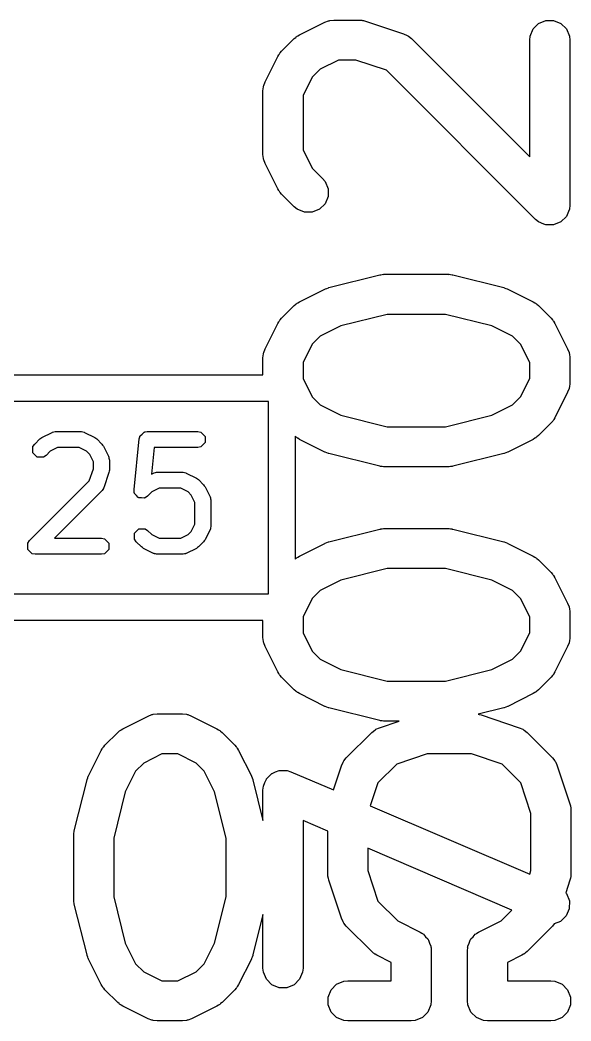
# Model space of a CAD drawing. Header units: millimetres. Extents: x 129 to 276, y -185 to -58.
# Drawn here: x 152.569 to 154.635, y -70.96 to -67.211 of the extents above; entities that cross this region are included whole.
import ezdxf

# ---------------------------------------------------------------- set-up
doc = ezdxf.new("R2010")
doc.units = ezdxf.units.MM
doc.layers.add('F.Fab', color=9, linetype='CONTINUOUS', true_color=0xafafaf)

msp = doc.modelspace()

# ---------------------------------------------------------------- linework, layer by layer
at = {"layer": 'F.Fab', "linetype": 'CONTINUOUS'}
for p, q in [((153.616516, -67.266251), (153.711754, -67.218632)), ((153.711754, -67.218632), (153.725485, -67.213377)), ((153.725485, -67.213377), (153.728174, -67.213185)), ((153.728174, -67.213185), (153.730663, -67.212155)), ((153.730663, -67.212155), (153.745295, -67.210714)), ((153.745295, -67.210714), (153.840533, -67.210714)), ((153.840533, -67.210714), (153.847938, -67.211443)), ((153.847938, -67.211443), (153.849913, -67.211303)), ((153.849913, -67.211303), (153.85251, -67.211893)), ((153.85251, -67.211893), (153.855165, -67.212155)), ((153.855165, -67.212155), (153.856996, -67.212913)), ((153.856996, -67.212913), (153.86425, -67.214563)), ((153.86425, -67.214563), (154.007107, -67.262182)), ((154.513151, -67.223354), (154.540187, -67.212155)), ((154.540187, -67.212155), (154.569451, -67.212155)), ((154.569451, -67.212155), (154.596487, -67.223354)), ((154.48126, -67.271082), (154.492459, -67.244046)), ((154.492459, -67.244046), (154.513151, -67.223354)), ((154.596487, -67.223354), (154.617179, -67.244046)), ((154.617179, -67.244046), (154.628378, -67.271082)), ((153.549405, -67.327919), (153.597024, -67.2803)), ((153.597024, -67.2803), (153.602773, -67.275581)), ((153.602773, -67.275581), (153.604073, -67.274083)), ((153.604073, -67.274083), (153.606332, -67.272661)), ((153.606332, -67.272661), (153.608389, -67.270973)), ((153.608389, -67.270973), (153.610216, -67.270215)), ((153.610216, -67.270215), (153.616516, -67.266251)), ((154.007107, -67.262182), (154.020532, -67.268176)), ((154.020532, -67.268176), (154.022567, -67.269941)), ((154.022567, -67.269941), (154.025058, -67.270973)), ((154.025058, -67.270973), (154.036423, -67.2803)), ((154.036423, -67.2803), (154.479819, -67.723695)), ((154.479819, -67.285714), (154.48126, -67.271082)), ((154.479819, -67.723695), (154.479819, -67.285714)), ((154.628378, -67.271082), (154.629819, -67.285714)), ((154.629819, -67.285714), (154.629819, -67.904761)), ((153.543188, -67.334968), (153.544686, -67.333668)), ((153.544686, -67.333668), (153.549405, -67.327919)), ((153.487737, -67.442649), (153.535356, -67.347411)), ((153.535356, -67.347411), (153.53932, -67.341111)), ((153.53932, -67.341111), (153.540078, -67.339284)), ((153.540078, -67.339284), (153.541766, -67.337227)), ((153.541766, -67.337227), (153.543188, -67.334968)), ((153.763, -67.360714), (153.694484, -67.394972)), ((153.828363, -67.360714), (153.763, -67.360714)), ((153.942876, -67.398885), (153.828363, -67.360714)), ((153.694484, -67.394972), (153.664077, -67.425379)), ((154.501786, -67.957794), (153.942876, -67.398885)), ((153.482482, -67.456381), (153.487737, -67.442649)), ((153.664077, -67.425379), (153.629819, -67.493895)), ((153.479819, -67.47619), (153.48126, -67.461558)), ((153.479819, -67.714285), (153.479819, -67.47619)), ((153.48126, -67.461558), (153.482291, -67.459068)), ((153.482291, -67.459068), (153.482482, -67.456381)), ((153.629819, -67.493895), (153.629819, -67.69658)), ((153.629819, -67.69658), (153.664077, -67.765096)), ((153.48126, -67.728917), (153.479819, -67.714285)), ((153.482291, -67.731406), (153.48126, -67.728917)), ((153.482482, -67.734094), (153.482291, -67.731406)), ((153.487737, -67.747826), (153.482482, -67.734094)), ((153.535356, -67.843064), (153.487737, -67.747826)), ((153.664077, -67.765096), (153.70309, -67.804109)), ((153.70309, -67.804109), (153.712417, -67.815474)), ((153.712417, -67.815474), (153.723616, -67.84251)), ((153.53932, -67.849363), (153.535356, -67.843064)), ((153.540078, -67.851191), (153.53932, -67.849363)), ((153.541766, -67.853247), (153.540078, -67.851191)), ((153.543188, -67.855507), (153.541766, -67.853247)), ((153.544686, -67.856806), (153.543188, -67.855507)), ((153.549405, -67.862556), (153.544686, -67.856806)), ((153.723616, -67.84251), (153.723616, -67.871773)), ((153.597024, -67.910175), (153.549405, -67.862556)), ((153.723616, -67.871773), (153.712417, -67.898809)), ((153.608389, -67.919502), (153.597024, -67.910175)), ((153.635425, -67.930701), (153.608389, -67.919502)), ((153.664688, -67.930701), (153.635425, -67.930701)), ((153.691724, -67.919502), (153.664688, -67.930701)), ((153.712417, -67.898809), (153.691724, -67.919502)), ((154.625098, -67.927311), (154.61718, -67.946429)), ((154.628378, -67.919393), (154.625098, -67.927311)), ((154.629819, -67.904761), (154.628378, -67.919393)), ((154.513151, -67.967122), (154.501786, -67.957794)), ((154.532268, -67.97504), (154.513151, -67.967122)), ((154.596487, -67.967121), (154.569451, -67.97832)), ((154.61718, -67.946429), (154.596487, -67.967121)), ((154.540187, -67.97832), (154.532268, -67.97504)), ((154.540188, -67.97832), (154.540187, -67.97832)), ((154.569451, -67.97832), (154.540188, -67.97832)), ((153.727105, -68.212953), (153.917581, -68.165334)), ((153.917581, -68.165334), (153.920117, -68.164958)), ((153.920117, -68.164958), (153.921139, -68.164536)), ((153.921139, -68.164536), (153.926651, -68.163993)), ((153.926651, -68.163993), (153.932125, -68.163184)), ((153.932125, -68.163184), (153.933217, -68.163346)), ((153.933217, -68.163346), (153.935771, -68.163095)), ((153.935771, -68.163095), (154.173866, -68.163095)), ((154.173866, -68.163095), (154.176419, -68.163346)), ((154.176419, -68.163346), (154.177512, -68.163184)), ((154.177512, -68.163184), (154.182985, -68.163993)), ((154.182985, -68.163993), (154.188498, -68.164536)), ((154.188498, -68.164536), (154.189519, -68.164958)), ((154.189519, -68.164958), (154.192056, -68.165334)), ((154.192056, -68.165334), (154.382532, -68.212953)), ((153.616516, -68.266251), (153.711754, -68.218632)), ((153.711754, -68.218632), (153.712823, -68.218222)), ((153.712823, -68.218222), (153.713259, -68.2179)), ((153.713259, -68.2179), (153.719395, -68.215707)), ((153.719395, -68.215707), (153.725485, -68.213377)), ((153.725485, -68.213377), (153.726025, -68.213338)), ((153.726025, -68.213338), (153.727105, -68.212953)), ((154.382532, -68.212953), (154.383611, -68.213338)), ((154.383611, -68.213338), (154.384151, -68.213377)), ((154.384151, -68.213377), (154.390232, -68.215704)), ((154.390232, -68.215704), (154.396378, -68.2179)), ((154.396378, -68.2179), (154.396813, -68.218222)), ((154.396813, -68.218222), (154.397883, -68.218632)), ((154.397883, -68.218632), (154.493121, -68.266251)), ((153.606332, -68.272661), (153.608389, -68.270973)), ((153.608389, -68.270973), (153.610216, -68.270215)), ((153.610216, -68.270215), (153.616516, -68.266251)), ((154.493121, -68.266251), (154.499417, -68.270214)), ((154.499417, -68.270214), (154.501247, -68.270972)), ((154.501247, -68.270972), (154.503305, -68.272661)), ((153.549405, -68.327919), (153.597024, -68.2803)), ((153.597024, -68.2803), (153.602773, -68.275581)), ((153.602773, -68.275581), (153.604073, -68.274083)), ((153.604073, -68.274083), (153.606332, -68.272661)), ((154.503305, -68.272661), (154.505564, -68.274083)), ((154.505564, -68.274083), (154.506863, -68.275581)), ((154.506863, -68.275581), (154.512612, -68.280299)), ((154.512612, -68.280299), (154.560232, -68.327918)), ((153.535356, -68.347411), (153.53932, -68.341111)), ((153.53932, -68.341111), (153.540078, -68.339284)), ((153.540078, -68.339284), (153.541766, -68.337227)), ((153.541766, -68.337227), (153.543188, -68.334968)), ((153.543188, -68.334968), (153.544686, -68.333668)), ((153.544686, -68.333668), (153.549405, -68.327919)), ((153.945005, -68.313095), (153.771471, -68.356478)), ((154.164632, -68.313095), (153.945005, -68.313095)), ((154.338166, -68.356478), (154.164632, -68.313095)), ((154.560232, -68.327918), (154.56495, -68.333667)), ((154.56495, -68.333667), (154.56645, -68.334968)), ((154.56645, -68.334968), (154.567872, -68.337227)), ((154.567872, -68.337227), (154.56956, -68.339284)), ((154.56956, -68.339284), (154.570317, -68.341111)), ((154.570317, -68.341111), (154.574282, -68.347411)), ((153.487737, -68.442649), (153.535356, -68.347411)), ((153.771471, -68.356478), (153.694484, -68.394972)), ((154.415153, -68.394972), (154.338166, -68.356478)), ((154.574282, -68.347411), (154.621901, -68.442649)), ((153.694484, -68.394972), (153.664077, -68.425379)), ((154.445561, -68.425379), (154.415153, -68.394972)), ((153.482291, -68.459068), (153.482482, -68.456381)), ((153.482482, -68.456381), (153.487737, -68.442649)), ((153.664077, -68.425379), (153.629819, -68.493895)), ((154.479819, -68.493895), (154.445561, -68.425379)), ((154.621901, -68.442649), (154.627156, -68.45638)), ((154.627156, -68.45638), (154.627347, -68.459069)), ((153.479819, -68.47619), (153.48126, -68.461558)), ((153.479819, -68.54), (153.479819, -68.47619)), ((153.48126, -68.461558), (153.482291, -68.459068)), ((153.629819, -68.493895), (153.629819, -68.553723)), ((154.479819, -68.553723), (154.479819, -68.493895)), ((154.627347, -68.459069), (154.628378, -68.461558)), ((154.628378, -68.461558), (154.629819, -68.47619)), ((154.629819, -68.47619), (154.629819, -68.571428)), ((151.95, -68.54), (153.479819, -68.54)), ((153.629819, -68.553723), (153.664077, -68.622239)), ((154.445561, -68.622238), (154.479819, -68.553723)), ((154.621901, -68.604969), (154.574282, -68.700207)), ((154.627156, -68.591238), (154.621901, -68.604969)), ((154.627347, -68.588548), (154.627156, -68.591238)), ((154.628378, -68.58606), (154.627347, -68.588548)), ((154.629819, -68.571428), (154.628378, -68.58606)), ((153.5, -68.64), (152, -68.64)), ((153.5, -69.36), (153.5, -68.64)), ((153.664077, -68.622239), (153.694484, -68.652646)), ((154.415153, -68.652645), (154.445561, -68.622238)), ((153.694484, -68.652646), (153.771471, -68.691139)), ((154.338166, -68.691139), (154.415153, -68.652645)), ((153.771471, -68.691139), (153.945005, -68.734523)), ((154.164632, -68.734523), (154.338166, -68.691139)), ((154.560232, -68.7197), (154.512612, -68.767319)), ((154.56495, -68.71395), (154.560232, -68.7197)), ((154.56645, -68.71265), (154.56495, -68.71395)), ((154.567872, -68.71039), (154.56645, -68.71265)), ((154.56956, -68.708334), (154.567872, -68.71039)), ((154.570317, -68.706506), (154.56956, -68.708334)), ((154.574282, -68.700207), (154.570317, -68.706506)), ((152.650869, -68.774142), (152.688965, -68.755094)), ((152.688965, -68.755094), (152.690413, -68.754697)), ((152.690413, -68.754697), (152.6909, -68.754211)), ((152.6909, -68.754211), (152.695611, -68.753273)), ((152.695611, -68.753273), (152.700255, -68.752002)), ((152.700255, -68.752002), (152.700908, -68.752219)), ((152.700908, -68.752219), (152.702381, -68.751927)), ((152.702381, -68.751927), (152.797619, -68.751927)), ((152.797619, -68.751927), (152.799093, -68.75222)), ((152.799093, -68.75222), (152.799745, -68.752003)), ((152.799745, -68.752003), (152.804381, -68.753272)), ((152.804381, -68.753272), (152.8091, -68.754211)), ((152.8091, -68.754211), (152.809586, -68.754697)), ((152.809586, -68.754697), (152.811036, -68.755094)), ((152.811036, -68.755094), (152.849131, -68.774142)), ((153.026617, -68.76135), (153.033757, -68.754211)), ((153.033757, -68.754211), (153.035853, -68.753793)), ((153.035853, -68.753793), (153.036572, -68.753206)), ((153.036572, -68.753206), (153.03806, -68.753354)), ((153.03806, -68.753354), (153.045238, -68.751927)), ((153.045238, -68.751927), (153.235714, -68.751927)), ((153.235714, -68.751927), (153.247195, -68.754211)), ((153.247195, -68.754211), (153.26343, -68.770446)), ((153.945005, -68.734523), (154.164632, -68.734523)), ((152.624025, -68.798808), (152.643073, -68.779761)), ((152.643073, -68.779761), (152.647072, -68.777089)), ((152.647072, -68.777089), (152.650869, -68.774142)), ((152.849131, -68.774142), (152.852927, -68.777089)), ((152.852927, -68.777089), (152.856927, -68.779761)), ((152.856927, -68.779761), (152.875974, -68.798808)), ((152.996339, -68.969418), (153.015387, -68.778942)), ((153.015387, -68.778942), (153.017522, -68.771941)), ((153.017522, -68.770446), (153.018178, -68.769789)), ((153.017522, -68.771941), (153.017522, -68.770446)), ((153.018178, -68.769789), (153.018802, -68.767745)), ((153.018802, -68.767745), (153.026617, -68.76135)), ((153.26343, -68.793408), (153.247195, -68.809643)), ((153.26343, -68.770446), (153.26343, -68.793408)), ((153.602773, -68.772036), (153.6, -68.76976)), ((153.6, -68.76976), (153.6, -69.230238)), ((153.604073, -68.773535), (153.602773, -68.772036)), ((153.606332, -68.774956), (153.604073, -68.773535)), ((153.608389, -68.776645), (153.606332, -68.774956)), ((153.610216, -68.777402), (153.608389, -68.776645)), ((153.616516, -68.781367), (153.610216, -68.777402)), ((153.711754, -68.828986), (153.616516, -68.781367)), ((154.493121, -68.781367), (154.397883, -68.828986)), ((154.499417, -68.777403), (154.493121, -68.781367)), ((154.501247, -68.776646), (154.499417, -68.777403)), ((154.503305, -68.774956), (154.501247, -68.776646)), ((154.505564, -68.773535), (154.503305, -68.774956)), ((154.506863, -68.772036), (154.505564, -68.773535)), ((154.512612, -68.767319), (154.506863, -68.772036)), ((152.617521, -68.831501), (152.617522, -68.808541)), ((152.633757, -68.847738), (152.617521, -68.831501)), ((152.617522, -68.808541), (152.624025, -68.798808)), ((152.682055, -68.825631), (152.666451, -68.841236)), ((152.709464, -68.811927), (152.682055, -68.825631)), ((152.790536, -68.811927), (152.709464, -68.811927)), ((152.817942, -68.82563), (152.790536, -68.811927)), ((152.830106, -68.837794), (152.817942, -68.82563)), ((152.875974, -68.798808), (152.878645, -68.802805)), ((152.878645, -68.802805), (152.881595, -68.806606)), ((152.881595, -68.806606), (152.900642, -68.844702)), ((153.072387, -68.811927), (153.062459, -68.911203)), ((153.235714, -68.811927), (153.072387, -68.811927)), ((153.247195, -68.809643), (153.235714, -68.811927)), ((153.712823, -68.829395), (153.711754, -68.828986)), ((153.713259, -68.829718), (153.712823, -68.829395)), ((153.719395, -68.83191), (153.713259, -68.829718)), ((153.725485, -68.834241), (153.719395, -68.83191)), ((154.390232, -68.831913), (154.384151, -68.834241)), ((154.396378, -68.829718), (154.390232, -68.831913)), ((154.396813, -68.829395), (154.396378, -68.829718)), ((154.397883, -68.828986), (154.396813, -68.829395)), ((152.656717, -68.847739), (152.633757, -68.847738)), ((152.666451, -68.841236), (152.656717, -68.847739)), ((152.843809, -68.865199), (152.830106, -68.837794)), ((152.843809, -68.891343), (152.843809, -68.865199)), ((152.900642, -68.844702), (152.901038, -68.84615)), ((152.901038, -68.84615), (152.901525, -68.846637)), ((152.901525, -68.846637), (152.902463, -68.851356)), ((152.902463, -68.851356), (152.903733, -68.855992)), ((152.903733, -68.855992), (152.903515, -68.856643)), ((152.903515, -68.856643), (152.903809, -68.858118)), ((152.903809, -68.858118), (152.903809, -68.896213)), ((153.726025, -68.834279), (153.725485, -68.834241)), ((153.727105, -68.834665), (153.726025, -68.834279)), ((153.917581, -68.882284), (153.727105, -68.834665)), ((154.382532, -68.834665), (154.192056, -68.882284)), ((154.383611, -68.834279), (154.382532, -68.834665)), ((154.384151, -68.834241), (154.383611, -68.834279)), ((152.828539, -68.937152), (152.843809, -68.891343)), ((152.90227, -68.905699), (152.883223, -68.962843)), ((152.90287, -68.900928), (152.90227, -68.905699)), ((152.903809, -68.896213), (152.90287, -68.900928)), ((153.062459, -68.911203), (153.069917, -68.907475)), ((153.069917, -68.907475), (153.071365, -68.907078)), ((153.071365, -68.907078), (153.071852, -68.906592)), ((153.071852, -68.906592), (153.076563, -68.905654)), ((153.076563, -68.905654), (153.081207, -68.904383)), ((153.081207, -68.904383), (153.08186, -68.9046)), ((153.08186, -68.9046), (153.083333, -68.904308)), ((153.083333, -68.904308), (153.178571, -68.904308)), ((153.178571, -68.904308), (153.180045, -68.904601)), ((153.180045, -68.904601), (153.180697, -68.904384)), ((153.180697, -68.904384), (153.185333, -68.905653)), ((153.185333, -68.905653), (153.190052, -68.906592)), ((153.190052, -68.906592), (153.190538, -68.907078)), ((153.190538, -68.907078), (153.191988, -68.907475)), ((153.191988, -68.907475), (153.230083, -68.926523)), ((153.920117, -68.882659), (153.917581, -68.882284)), ((153.921139, -68.883082), (153.920117, -68.882659)), ((153.926651, -68.883624), (153.921139, -68.883082)), ((153.932125, -68.884434), (153.926651, -68.883624)), ((153.933217, -68.884271), (153.932125, -68.884434)), ((153.935771, -68.884523), (153.933217, -68.884271)), ((154.173866, -68.884523), (153.935771, -68.884523)), ((154.176419, -68.884271), (154.173866, -68.884523)), ((154.177512, -68.884434), (154.176419, -68.884271)), ((154.182985, -68.883624), (154.177512, -68.884434)), ((154.188498, -68.883082), (154.182985, -68.883624)), ((154.189519, -68.882659), (154.188498, -68.883082)), ((154.192056, -68.882284), (154.189519, -68.882659)), ((152.604977, -69.160714), (152.828539, -68.937152)), ((153.230083, -68.926523), (153.233879, -68.92947)), ((153.233879, -68.92947), (153.237879, -68.932142)), ((153.237879, -68.932142), (153.256926, -68.951189)), ((152.875975, -68.974569), (152.698616, -69.151927)), ((152.876809, -68.973319), (152.875975, -68.974569)), ((152.877425, -68.973012), (152.876809, -68.973319)), ((152.879809, -68.96883), (152.877425, -68.973012)), ((152.882478, -68.964836), (152.879809, -68.96883)), ((152.883223, -68.962843), (152.882478, -68.964149)), ((152.882478, -68.964149), (152.882478, -68.964836)), ((152.997469, -68.981069), (152.996339, -68.969418)), ((152.998473, -68.982296), (152.997469, -68.981069)), ((152.998473, -68.983882), (152.998473, -68.982296)), ((153.063007, -68.978012), (153.047403, -68.993617)), ((153.090416, -68.964308), (153.063007, -68.978012)), ((153.171488, -68.964308), (153.090416, -68.964308)), ((153.198894, -68.978011), (153.171488, -68.964308)), ((153.211058, -68.990175), (153.198894, -68.978011)), ((153.256926, -68.951189), (153.259597, -68.955186)), ((153.259597, -68.955186), (153.262547, -68.958987)), ((153.262547, -68.958987), (153.281594, -68.997083)), ((153.005611, -68.99102), (152.998473, -68.983882)), ((153.012008, -68.998839), (153.005611, -68.99102)), ((153.013586, -68.998996), (153.012008, -68.998839)), ((153.014709, -69.000119), (153.013586, -68.998996)), ((153.024811, -69.000119), (153.014709, -69.000119)), ((153.034856, -69.001124), (153.024811, -69.000119)), ((153.036083, -69.000119), (153.034856, -69.001124)), ((153.037669, -69.00012), (153.036083, -69.000119)), ((153.047403, -68.993617), (153.037669, -69.00012)), ((153.224761, -69.01758), (153.211058, -68.990175)), ((153.224761, -69.098655), (153.224761, -69.01758)), ((153.281594, -68.997083), (153.28199, -68.998531)), ((153.28199, -68.998531), (153.282477, -68.999018)), ((153.282477, -68.999018), (153.283415, -69.003737)), ((153.283415, -69.003737), (153.284685, -69.008373)), ((153.284685, -69.008373), (153.284467, -69.009024)), ((153.284467, -69.009024), (153.284761, -69.010499)), ((153.284761, -69.010499), (153.284761, -69.105737)), ((152.998474, -69.132352), (153.01471, -69.116116)), ((152.998474, -69.155312), (152.998474, -69.132352)), ((153.01471, -69.116116), (153.03767, -69.116116)), ((153.03767, -69.116116), (153.047403, -69.122619)), ((153.047403, -69.122619), (153.063007, -69.138223)), ((153.198896, -69.138223), (153.211057, -69.126062)), ((153.211057, -69.126062), (153.224761, -69.098655)), ((153.281594, -69.119153), (153.262547, -69.157248)), ((153.28199, -69.117704), (153.281594, -69.119153)), ((153.282477, -69.117218), (153.28199, -69.117704)), ((153.283415, -69.112498), (153.282477, -69.117218)), ((153.284685, -69.107863), (153.283415, -69.112498)), ((153.284761, -69.105737), (153.284467, -69.107211)), ((153.284467, -69.107211), (153.284685, -69.107863)), ((153.727105, -69.165334), (153.917581, -69.117715)), ((153.917581, -69.117715), (153.920117, -69.117339)), ((153.920117, -69.117339), (153.921139, -69.116917)), ((153.921139, -69.116917), (153.926651, -69.116374)), ((153.926651, -69.116374), (153.932125, -69.115565)), ((153.932125, -69.115565), (153.933217, -69.115727)), ((153.933217, -69.115727), (153.935771, -69.115476)), ((153.935771, -69.115476), (154.173866, -69.115476)), ((154.173866, -69.115476), (154.176419, -69.115727)), ((154.176419, -69.115727), (154.177512, -69.115565)), ((154.177512, -69.115565), (154.182985, -69.116374)), ((154.182985, -69.116374), (154.188498, -69.116917)), ((154.188498, -69.116917), (154.189519, -69.117339)), ((154.189519, -69.117339), (154.192056, -69.117715)), ((154.192056, -69.117715), (154.382532, -69.165334)), ((152.598474, -69.170446), (152.598476, -69.170443)), ((152.598474, -69.193408), (152.598474, -69.170446)), ((152.598476, -69.170443), (152.604977, -69.160714)), ((152.698616, -69.151927), (152.873809, -69.151927)), ((152.873809, -69.151927), (152.88529, -69.154211)), ((152.88529, -69.154211), (152.901525, -69.170446)), ((152.901525, -69.170446), (152.901525, -69.193408)), ((153.004977, -69.165045), (152.998474, -69.155312)), ((153.024025, -69.184093), (153.004977, -69.165045)), ((153.063007, -69.138223), (153.090415, -69.151927)), ((153.090415, -69.151927), (153.171489, -69.151927)), ((153.171489, -69.151927), (153.198896, -69.138223)), ((153.256927, -69.165045), (153.237879, -69.184093)), ((153.259597, -69.161048), (153.256927, -69.165045)), ((153.262547, -69.157248), (153.259597, -69.161048)), ((153.711754, -69.171013), (153.712823, -69.170603)), ((153.712823, -69.170603), (153.713259, -69.170281)), ((153.713259, -69.170281), (153.719395, -69.168088)), ((153.719395, -69.168088), (153.725485, -69.165758)), ((153.725485, -69.165758), (153.726025, -69.165719)), ((153.726025, -69.165719), (153.727105, -69.165334)), ((154.382532, -69.165334), (154.383611, -69.165719)), ((154.383611, -69.165719), (154.384151, -69.165758)), ((154.384151, -69.165758), (154.390232, -69.168085)), ((154.390232, -69.168085), (154.396378, -69.170281)), ((154.396378, -69.170281), (154.396813, -69.170603)), ((154.396813, -69.170603), (154.397883, -69.171013)), ((152.614709, -69.209643), (152.598474, -69.193408)), ((152.901525, -69.193408), (152.88529, -69.209643)), ((153.028021, -69.186763), (153.024025, -69.184093)), ((153.031822, -69.189713), (153.028021, -69.186763)), ((153.069917, -69.20876), (153.031822, -69.189713)), ((153.230082, -69.189713), (153.191987, -69.20876)), ((153.233882, -69.186762), (153.230082, -69.189713)), ((153.237879, -69.184093), (153.233882, -69.186762)), ((153.616516, -69.218632), (153.711754, -69.171013)), ((154.397883, -69.171013), (154.493121, -69.218632)), ((152.62619, -69.211927), (152.614709, -69.209643)), ((152.873809, -69.211927), (152.62619, -69.211927)), ((152.88529, -69.209643), (152.873809, -69.211927)), ((153.071365, -69.209156), (153.069917, -69.20876)), ((153.071852, -69.209643), (153.071365, -69.209156)), ((153.076571, -69.210581), (153.071852, -69.209643)), ((153.081207, -69.211851), (153.076571, -69.210581)), ((153.081858, -69.211633), (153.081207, -69.211851)), ((153.083333, -69.211927), (153.081858, -69.211633)), ((153.178571, -69.211927), (153.083333, -69.211927)), ((153.180045, -69.211633), (153.178571, -69.211927)), ((153.180697, -69.211851), (153.180045, -69.211633)), ((153.185332, -69.210581), (153.180697, -69.211851)), ((153.190052, -69.209643), (153.185332, -69.210581)), ((153.190538, -69.209156), (153.190052, -69.209643)), ((153.191987, -69.20876), (153.190538, -69.209156)), ((153.6, -69.230238), (153.602773, -69.227962)), ((153.602773, -69.227962), (153.604073, -69.226464)), ((153.604073, -69.226464), (153.606332, -69.225042)), ((153.606332, -69.225042), (153.608389, -69.223354)), ((153.608389, -69.223354), (153.610216, -69.222596)), ((153.610216, -69.222596), (153.616516, -69.218632)), ((154.493121, -69.218632), (154.499417, -69.222595)), ((154.499417, -69.222595), (154.501247, -69.223353)), ((154.501247, -69.223353), (154.503305, -69.225042)), ((154.503305, -69.225042), (154.505564, -69.226464)), ((154.505564, -69.226464), (154.506863, -69.227962)), ((154.506863, -69.227962), (154.512612, -69.23268)), ((154.512612, -69.23268), (154.560232, -69.280299)), ((153.945005, -69.265476), (153.771471, -69.308859)), ((154.164632, -69.265476), (153.945005, -69.265476)), ((154.338166, -69.308859), (154.164632, -69.265476)), ((154.560232, -69.280299), (154.56495, -69.286048)), ((153.771471, -69.308859), (153.694484, -69.347353)), ((154.415153, -69.347353), (154.338166, -69.308859)), ((154.56495, -69.286048), (154.56645, -69.287349)), ((154.56645, -69.287349), (154.567872, -69.289608)), ((154.567872, -69.289608), (154.56956, -69.291665)), ((154.56956, -69.291665), (154.570317, -69.293492)), ((154.570317, -69.293492), (154.574282, -69.299792)), ((154.574282, -69.299792), (154.621901, -69.39503)), ((153.694484, -69.347353), (153.664077, -69.37776)), ((154.445561, -69.37776), (154.415153, -69.347353)), ((152, -69.36), (153.5, -69.36)), ((153.664077, -69.37776), (153.629819, -69.446276)), ((154.479819, -69.446276), (154.445561, -69.37776)), ((154.621901, -69.39503), (154.627156, -69.408761)), ((154.627156, -69.408761), (154.627347, -69.41145)), ((154.627347, -69.41145), (154.628378, -69.413939)), ((154.628378, -69.413939), (154.629819, -69.428571)), ((154.629819, -69.428571), (154.629819, -69.523809)), ((153.479819, -69.46), (151.95, -69.46)), ((153.479819, -69.523809), (153.479819, -69.46)), ((153.629819, -69.446276), (153.629819, -69.506104)), ((154.479819, -69.506104), (154.479819, -69.446276)), ((153.629819, -69.506104), (153.664077, -69.57462)), ((154.445561, -69.574619), (154.479819, -69.506104)), ((153.48126, -69.538441), (153.479819, -69.523809)), ((153.482291, -69.54093), (153.48126, -69.538441)), ((153.482482, -69.543618), (153.482291, -69.54093)), ((153.487737, -69.55735), (153.482482, -69.543618)), ((154.627156, -69.543619), (154.621901, -69.55735)), ((154.627347, -69.540929), (154.627156, -69.543619)), ((154.628378, -69.538441), (154.627347, -69.540929)), ((154.629819, -69.523809), (154.628378, -69.538441)), ((153.535356, -69.652588), (153.487737, -69.55735)), ((153.664077, -69.57462), (153.694484, -69.605027)), ((154.415153, -69.605026), (154.445561, -69.574619)), ((154.621901, -69.55735), (154.574282, -69.652588)), ((153.694484, -69.605027), (153.771471, -69.64352)), ((154.338166, -69.64352), (154.415153, -69.605026)), ((153.53932, -69.658887), (153.535356, -69.652588)), ((153.771471, -69.64352), (153.945005, -69.686904)), ((154.164632, -69.686904), (154.338166, -69.64352)), ((154.574282, -69.652588), (154.570317, -69.658887)), ((153.540078, -69.660715), (153.53932, -69.658887)), ((153.541766, -69.662771), (153.540078, -69.660715)), ((153.543188, -69.665031), (153.541766, -69.662771)), ((153.544686, -69.66633), (153.543188, -69.665031)), ((153.549405, -69.67208), (153.544686, -69.66633)), ((153.597024, -69.719699), (153.549405, -69.67208)), ((153.945005, -69.686904), (154.164632, -69.686904)), ((154.560232, -69.672081), (154.512612, -69.7197)), ((154.56495, -69.666331), (154.560232, -69.672081)), ((154.56645, -69.665031), (154.56495, -69.666331)), ((154.567872, -69.662771), (154.56645, -69.665031)), ((154.56956, -69.660715), (154.567872, -69.662771)), ((154.570317, -69.658887), (154.56956, -69.660715)), ((153.602773, -69.724417), (153.597024, -69.719699)), ((153.604073, -69.725916), (153.602773, -69.724417)), ((153.606332, -69.727337), (153.604073, -69.725916)), ((153.608389, -69.729026), (153.606332, -69.727337)), ((153.610216, -69.729783), (153.608389, -69.729026)), ((153.616516, -69.733748), (153.610216, -69.729783)), ((154.499417, -69.729784), (154.493121, -69.733748)), ((154.501247, -69.729027), (154.499417, -69.729784)), ((154.503305, -69.727337), (154.501247, -69.729027)), ((154.505564, -69.725916), (154.503305, -69.727337)), ((154.506863, -69.724417), (154.505564, -69.725916)), ((154.512612, -69.7197), (154.506863, -69.724417)), ((153.711754, -69.781367), (153.616516, -69.733748)), ((154.493121, -69.733748), (154.397883, -69.781367)), ((153.712823, -69.781776), (153.711754, -69.781367)), ((153.713259, -69.782099), (153.712823, -69.781776)), ((153.719395, -69.784291), (153.713259, -69.782099)), ((153.725485, -69.786622), (153.719395, -69.784291)), ((153.726025, -69.78666), (153.725485, -69.786622)), ((153.727105, -69.787046), (153.726025, -69.78666)), ((153.917581, -69.834665), (153.727105, -69.787046)), ((154.382532, -69.787046), (154.286458, -69.811064)), ((154.383611, -69.78666), (154.382532, -69.787046)), ((154.384151, -69.786622), (154.383611, -69.78666)), ((154.390232, -69.784294), (154.384151, -69.786622)), ((154.396378, -69.782099), (154.390232, -69.784294)), ((154.396813, -69.781776), (154.396378, -69.782099)), ((154.397883, -69.781367), (154.396813, -69.781776)), ((152.954554, -69.865356), (153.049792, -69.817737)), ((153.049792, -69.817737), (153.063523, -69.812482)), ((153.063523, -69.812482), (153.066212, -69.81229)), ((153.066212, -69.81229), (153.068701, -69.81126)), ((153.068701, -69.81126), (153.083333, -69.809819)), ((153.083333, -69.809819), (153.178571, -69.809819)), ((153.178571, -69.809819), (153.193203, -69.81126)), ((153.193203, -69.81126), (153.195692, -69.812291)), ((153.195692, -69.812291), (153.19838, -69.812482)), ((153.19838, -69.812482), (153.212112, -69.817737)), ((153.212112, -69.817737), (153.30735, -69.865356)), ((153.916759, -69.861287), (153.989907, -69.836904)), ((153.920117, -69.83504), (153.917581, -69.834665)), ((153.921139, -69.835463), (153.920117, -69.83504)), ((153.926651, -69.836005), (153.921139, -69.835463)), ((153.932125, -69.836815), (153.926651, -69.836005)), ((153.933217, -69.836652), (153.932125, -69.836815)), ((153.935771, -69.836904), (153.933217, -69.836652)), ((153.989907, -69.836904), (153.935771, -69.836904)), ((154.286458, -69.811064), (154.288441, -69.81126)), ((154.288441, -69.81126), (154.290272, -69.812018)), ((154.290272, -69.812018), (154.297526, -69.813668)), ((154.297526, -69.813668), (154.440383, -69.861287)), ((152.887443, -69.927024), (152.935062, -69.879405)), ((152.935062, -69.879405), (152.940811, -69.874686)), ((152.940811, -69.874686), (152.942111, -69.873188)), ((152.942111, -69.873188), (152.94437, -69.871766)), ((152.94437, -69.871766), (152.946427, -69.870078)), ((152.946427, -69.870078), (152.948254, -69.86932)), ((152.948254, -69.86932), (152.954554, -69.865356)), ((153.30735, -69.865356), (153.313649, -69.86932)), ((153.313649, -69.86932), (153.315477, -69.870078)), ((153.315477, -69.870078), (153.317533, -69.871766)), ((153.317533, -69.871766), (153.319793, -69.873188)), ((153.319793, -69.873188), (153.321092, -69.874686)), ((153.321092, -69.874686), (153.326842, -69.879405)), ((153.326842, -69.879405), (153.374461, -69.927024)), ((153.792205, -69.974643), (153.887443, -69.879405)), ((153.887443, -69.879405), (153.898808, -69.870077)), ((153.898808, -69.870077), (153.901298, -69.869045)), ((153.901298, -69.869045), (153.903333, -69.867281)), ((153.903333, -69.867281), (153.916759, -69.861287)), ((154.440383, -69.861287), (154.453808, -69.867281)), ((154.453808, -69.867281), (154.455843, -69.869046)), ((154.455843, -69.869046), (154.458334, -69.870078)), ((154.458334, -69.870078), (154.469699, -69.879405)), ((154.469699, -69.879405), (154.564937, -69.974643)), ((152.825775, -70.041754), (152.873394, -69.946516)), ((152.873394, -69.946516), (152.877358, -69.940216)), ((152.877358, -69.940216), (152.878116, -69.938389)), ((152.878116, -69.938389), (152.879804, -69.936332)), ((152.879804, -69.936332), (152.881226, -69.934073)), ((152.881226, -69.934073), (152.882724, -69.932773)), ((152.882724, -69.932773), (152.887443, -69.927024)), ((153.374461, -69.927024), (153.379179, -69.932773)), ((153.379179, -69.932773), (153.380678, -69.934073)), ((153.380678, -69.934073), (153.382099, -69.936332)), ((153.382099, -69.936332), (153.383788, -69.938389)), ((153.383788, -69.938389), (153.384545, -69.940216)), ((153.384545, -69.940216), (153.38851, -69.946516)), ((153.38851, -69.946516), (153.436129, -70.041754)), ((153.032522, -69.994077), (153.002115, -70.024484)), ((153.101038, -69.959819), (153.032522, -69.994077)), ((153.160866, -69.959819), (153.101038, -69.959819)), ((153.229382, -69.994077), (153.160866, -69.959819)), ((153.259789, -70.024484), (153.229382, -69.994077)), ((153.774087, -70.003959), (153.780081, -69.990534)), ((153.780081, -69.990534), (153.781846, -69.988498)), ((153.781846, -69.988498), (153.782878, -69.986008)), ((153.782878, -69.986008), (153.792205, -69.974643)), ((154.095503, -69.959819), (153.98099, -69.99799)), ((154.261639, -69.959819), (154.095503, -69.959819)), ((154.376152, -69.99799), (154.261639, -69.959819)), ((154.564937, -69.974643), (154.574265, -69.986008)), ((154.574265, -69.986008), (154.575296, -69.988498)), ((154.575296, -69.988498), (154.577061, -69.990533)), ((154.577061, -69.990533), (154.583055, -70.003959)), ((153.002115, -70.024484), (152.963621, -70.101471)), ((153.298282, -70.101471), (153.259789, -70.024484)), ((153.503131, -70.042897), (153.513151, -70.032878)), ((153.513151, -70.032878), (153.513581, -70.032699)), ((153.513581, -70.032699), (153.513915, -70.032374)), ((153.513915, -70.032374), (153.527097, -70.0271)), ((153.527097, -70.0271), (153.540187, -70.021679)), ((153.540187, -70.021679), (153.540653, -70.021679)), ((153.540653, -70.021679), (153.541085, -70.021506)), ((153.541085, -70.021506), (153.555265, -70.021679)), ((153.555265, -70.021679), (153.569451, -70.021679)), ((153.569451, -70.021679), (153.569881, -70.021857)), ((153.569881, -70.021857), (153.570346, -70.021863)), ((153.570346, -70.021863), (153.584363, -70.026302)), ((153.584363, -70.026302), (153.743854, -70.094655)), ((153.743854, -70.094655), (153.774087, -70.003959)), ((153.98099, -69.99799), (153.91079, -70.068189)), ((154.446352, -70.06819), (154.376152, -69.99799)), ((154.583055, -70.003959), (154.630674, -70.146815)), ((152.772477, -70.247581), (152.820096, -70.057105)), ((152.820096, -70.057105), (152.820481, -70.056025)), ((152.820481, -70.056025), (152.82052, -70.055486)), ((152.82052, -70.055486), (152.822847, -70.049404)), ((152.822847, -70.049404), (152.825043, -70.043259)), ((152.825043, -70.043259), (152.825365, -70.042823)), ((152.825365, -70.042823), (152.825775, -70.041754)), ((153.436129, -70.041754), (153.436538, -70.042823)), ((153.436538, -70.042823), (153.436861, -70.043259)), ((153.436861, -70.043259), (153.439053, -70.049395)), ((153.439053, -70.049395), (153.441384, -70.055485)), ((153.441384, -70.055485), (153.441422, -70.056025)), ((153.441422, -70.056025), (153.441808, -70.057105)), ((153.441808, -70.057105), (153.479819, -70.209149)), ((153.481444, -70.079711), (153.487032, -70.06667)), ((153.487032, -70.06667), (153.492459, -70.05357)), ((153.492459, -70.05357), (153.492787, -70.053241)), ((153.492787, -70.053241), (153.492971, -70.052813)), ((153.492971, -70.052813), (153.503131, -70.042897)), ((153.91079, -70.068189), (153.882203, -70.153947)), ((154.484523, -70.182703), (154.446352, -70.06819)), ((152.963621, -70.101471), (152.920238, -70.275005)), ((153.341666, -70.275005), (153.298282, -70.101471)), ((153.479819, -70.095238), (153.48126, -70.080606)), ((153.479819, -70.209149), (153.479819, -70.095238)), ((153.48126, -70.080606), (153.481438, -70.080175)), ((153.481438, -70.080175), (153.481444, -70.079711)), ((153.882203, -70.153947), (154.479965, -70.410131)), ((154.484523, -70.396458), (154.484523, -70.182703)), ((154.630674, -70.146815), (154.632323, -70.15407)), ((154.632323, -70.15407), (154.633082, -70.155901)), ((154.633082, -70.155901), (154.633343, -70.158554)), ((154.633343, -70.158554), (154.633934, -70.161152)), ((154.633934, -70.161152), (154.633793, -70.163126)), ((154.633793, -70.163126), (154.634523, -70.170533)), ((154.634523, -70.170533), (154.634523, -70.408628)), ((153.722619, -70.248749), (153.629819, -70.208978)), ((153.629819, -70.208978), (153.629819, -70.761904)), ((152.770327, -70.262125), (152.771136, -70.256651)), ((152.771136, -70.256651), (152.771679, -70.251139)), ((152.771679, -70.251139), (152.772101, -70.250117)), ((152.772101, -70.250117), (152.772477, -70.247581)), ((153.722619, -70.408628), (153.722619, -70.248749)), ((152.770238, -70.265771), (152.770489, -70.263217)), ((152.770238, -70.503866), (152.770238, -70.265771)), ((152.770489, -70.263217), (152.770327, -70.262125)), ((152.920238, -70.275005), (152.920238, -70.494632)), ((153.341666, -70.494632), (153.341666, -70.275005)), ((154.412787, -70.544535), (153.872619, -70.313035)), ((153.872619, -70.313035), (153.872619, -70.396457)), ((153.872619, -70.396457), (153.91079, -70.510971)), ((154.479965, -70.410131), (154.484523, -70.396458)), ((153.723348, -70.416033), (153.722619, -70.408628)), ((153.723208, -70.418008), (153.723348, -70.416033)), ((153.723798, -70.420605), (153.723208, -70.418008)), ((153.72406, -70.42326), (153.723798, -70.420605)), ((153.724818, -70.425091), (153.72406, -70.42326)), ((153.726468, -70.432345), (153.724818, -70.425091)), ((153.774087, -70.575202), (153.726468, -70.432345)), ((154.630674, -70.432346), (154.614803, -70.479955)), ((154.632323, -70.42509), (154.630674, -70.432346)), ((154.633082, -70.42326), (154.632323, -70.42509)), ((154.633343, -70.420606), (154.633082, -70.42326)), ((154.633934, -70.418009), (154.633343, -70.420606)), ((154.634523, -70.408628), (154.633793, -70.416034)), ((154.633793, -70.416034), (154.633934, -70.418009)), ((154.614803, -70.479955), (154.617682, -70.482905)), ((154.617682, -70.482905), (154.62855, -70.510075)), ((152.770489, -70.506419), (152.770238, -70.503866)), ((152.770327, -70.507512), (152.770489, -70.506419)), ((152.771136, -70.512985), (152.770327, -70.507512)), ((152.771679, -70.518498), (152.771136, -70.512985)), ((152.772101, -70.519519), (152.771679, -70.518498)), ((152.772477, -70.522056), (152.772101, -70.519519)), ((152.920238, -70.494632), (152.963621, -70.668166)), ((153.298282, -70.668166), (153.341666, -70.494632)), ((153.91079, -70.510971), (153.984903, -70.585084)), ((154.62855, -70.510075), (154.628194, -70.539336)), ((152.820096, -70.712532), (152.772477, -70.522056)), ((154.372239, -70.585084), (154.412787, -70.544535)), ((154.628194, -70.539336), (154.616666, -70.566234)), ((153.479819, -70.560488), (153.441808, -70.712532)), ((153.479819, -70.761904), (153.479819, -70.560488)), ((153.780081, -70.588627), (153.774087, -70.575202)), ((153.781846, -70.590662), (153.780081, -70.588627)), ((153.782878, -70.593153), (153.781846, -70.590662)), ((153.792205, -70.604518), (153.782878, -70.593153)), ((153.984903, -70.585084), (154.069255, -70.62726)), ((154.287887, -70.62726), (154.372239, -70.585084)), ((154.595723, -70.586673), (154.571695, -70.596284)), ((154.616666, -70.566234), (154.595723, -70.586673)), ((153.887443, -70.699756), (153.792205, -70.604518)), ((154.069255, -70.62726), (154.075554, -70.631224)), ((154.075554, -70.631224), (154.077382, -70.631982)), ((154.077382, -70.631982), (154.078443, -70.633043)), ((154.078443, -70.633043), (154.081698, -70.635092)), ((154.275444, -70.635092), (154.278698, -70.633043)), ((154.278698, -70.633043), (154.27976, -70.631982)), ((154.27976, -70.631982), (154.281587, -70.631224)), ((154.281587, -70.631224), (154.287887, -70.62726)), ((154.564937, -70.604518), (154.469699, -70.699756)), ((154.571695, -70.596284), (154.564937, -70.604518)), ((152.963621, -70.668166), (153.002115, -70.745153)), ((153.259788, -70.745153), (153.298282, -70.668166)), ((154.081698, -70.635092), (154.089576, -70.644176)), ((154.089576, -70.644176), (154.098074, -70.652674)), ((154.098074, -70.652674), (154.099105, -70.655164)), ((154.099105, -70.655164), (154.100871, -70.6572)), ((154.100871, -70.6572), (154.104671, -70.668602)), ((154.104671, -70.668602), (154.109273, -70.67971)), ((154.247869, -70.67971), (154.25247, -70.668602)), ((154.25247, -70.668602), (154.256271, -70.6572)), ((154.256271, -70.6572), (154.258036, -70.655164)), ((154.258036, -70.655164), (154.259068, -70.652674)), ((154.259068, -70.652674), (154.267565, -70.644176)), ((154.267565, -70.644176), (154.275444, -70.635092)), ((153.893193, -70.704476), (153.887443, -70.699756)), ((153.894492, -70.705973), (153.893193, -70.704476)), ((153.896746, -70.707392), (153.894492, -70.705973)), ((153.898808, -70.709084), (153.896746, -70.707392)), ((154.109273, -70.67971), (154.109649, -70.683535)), ((154.109649, -70.683535), (154.110125, -70.684961)), ((154.110125, -70.684961), (154.109984, -70.686936)), ((154.109984, -70.686936), (154.110714, -70.694342)), ((154.110714, -70.694342), (154.110714, -70.884819)), ((154.246428, -70.694342), (154.247157, -70.686936)), ((154.246428, -70.884819), (154.246428, -70.694342)), ((154.247017, -70.684961), (154.247492, -70.683535)), ((154.247157, -70.686936), (154.247017, -70.684961)), ((154.247492, -70.683535), (154.247869, -70.67971)), ((154.46039, -70.707394), (154.458334, -70.709083)), ((154.46265, -70.705973), (154.46039, -70.707394)), ((154.463949, -70.704474), (154.46265, -70.705973)), ((154.469699, -70.699756), (154.463949, -70.704474)), ((152.820481, -70.713611), (152.820096, -70.712532)), ((152.82052, -70.714151), (152.820481, -70.713611)), ((152.822847, -70.720232), (152.82052, -70.714151)), ((152.825043, -70.726378), (152.822847, -70.720232)), ((152.825365, -70.726813), (152.825043, -70.726378)), ((152.825775, -70.727883), (152.825365, -70.726813)), ((152.873394, -70.823121), (152.825775, -70.727883)), ((153.002115, -70.745153), (153.032522, -70.775561)), ((153.229381, -70.775561), (153.259788, -70.745153)), ((153.436129, -70.727883), (153.38851, -70.823121)), ((153.436538, -70.726813), (153.436129, -70.727883)), ((153.436861, -70.726378), (153.436538, -70.726813)), ((153.439053, -70.720241), (153.436861, -70.726378)), ((153.441384, -70.714152), (153.439053, -70.720241)), ((153.441422, -70.713611), (153.441384, -70.714152)), ((153.441808, -70.712532), (153.441422, -70.713611)), ((153.90064, -70.709842), (153.898808, -70.709084)), ((153.906935, -70.713805), (153.90064, -70.709842)), ((153.960714, -70.740694), (153.906935, -70.713805)), ((153.960714, -70.809819), (153.960714, -70.740694)), ((154.450207, -70.713805), (154.396428, -70.740694)), ((154.396428, -70.740694), (154.396428, -70.809819)), ((154.456506, -70.70984), (154.450207, -70.713805)), ((154.458334, -70.709083), (154.456506, -70.70984)), ((153.032522, -70.775561), (153.101038, -70.809819)), ((153.160866, -70.809819), (153.229381, -70.775561)), ((153.48126, -70.776536), (153.479819, -70.761904)), ((153.492459, -70.803572), (153.48126, -70.776536)), ((153.628378, -70.776536), (153.617179, -70.803572)), ((153.629819, -70.761904), (153.628378, -70.776536)), ((153.101038, -70.809819), (153.160866, -70.809819)), ((153.513151, -70.824264), (153.492459, -70.803572)), ((153.617179, -70.803572), (153.596487, -70.824264)), ((153.755951, -70.822459), (153.782987, -70.81126)), ((153.782987, -70.81126), (153.797619, -70.809819)), ((153.797619, -70.809819), (153.960714, -70.809819)), ((154.396428, -70.809819), (154.559523, -70.809819)), ((154.559523, -70.809819), (154.574155, -70.81126)), ((154.574155, -70.81126), (154.601191, -70.822459)), ((152.877357, -70.829417), (152.873394, -70.823121)), ((152.878115, -70.831247), (152.877357, -70.829417)), ((152.879804, -70.833305), (152.878115, -70.831247)), ((152.881226, -70.835564), (152.879804, -70.833305)), ((152.882724, -70.836863), (152.881226, -70.835564)), ((152.887442, -70.842612), (152.882724, -70.836863)), ((152.935061, -70.890232), (152.887442, -70.842612)), ((153.374461, -70.842613), (153.326843, -70.890232)), ((153.379179, -70.836863), (153.374461, -70.842613)), ((153.380678, -70.835564), (153.379179, -70.836863)), ((153.382099, -70.833305), (153.380678, -70.835564)), ((153.383789, -70.831247), (153.382099, -70.833305)), ((153.384546, -70.829417), (153.383789, -70.831247)), ((153.38851, -70.823121), (153.384546, -70.829417)), ((153.540187, -70.835463), (153.513151, -70.824264)), ((153.569451, -70.835463), (153.540187, -70.835463)), ((153.596487, -70.824264), (153.569451, -70.835463)), ((153.72406, -70.870187), (153.735259, -70.843151)), ((153.735259, -70.843151), (153.755951, -70.822459)), ((154.601191, -70.822459), (154.621883, -70.843151)), ((154.621883, -70.843151), (154.633082, -70.870187)), ((152.94081, -70.89495), (152.935061, -70.890232)), ((152.942111, -70.89645), (152.94081, -70.89495)), ((153.321093, -70.89495), (153.319793, -70.89645)), ((153.326843, -70.890232), (153.321093, -70.89495)), ((153.72406, -70.899451), (153.72406, -70.870187)), ((154.110714, -70.884819), (154.109273, -70.899451)), ((154.247869, -70.899451), (154.246428, -70.884819)), ((154.633082, -70.870187), (154.633082, -70.899451)), ((152.94437, -70.897872), (152.942111, -70.89645)), ((152.946427, -70.89956), (152.94437, -70.897872)), ((152.948254, -70.900317), (152.946427, -70.89956)), ((152.954554, -70.904282), (152.948254, -70.900317)), ((153.049792, -70.951901), (152.954554, -70.904282)), ((153.30735, -70.904282), (153.212112, -70.951901)), ((153.313649, -70.900317), (153.30735, -70.904282)), ((153.315477, -70.89956), (153.313649, -70.900317)), ((153.317533, -70.897872), (153.315477, -70.89956)), ((153.319793, -70.89645), (153.317533, -70.897872)), ((153.735259, -70.926487), (153.72406, -70.899451)), ((153.755951, -70.947179), (153.735259, -70.926487)), ((154.098074, -70.926487), (154.077382, -70.947179)), ((154.109273, -70.899451), (154.098074, -70.926487)), ((154.259068, -70.926487), (154.247869, -70.899451)), ((154.27976, -70.947179), (154.259068, -70.926487)), ((154.621883, -70.926487), (154.601191, -70.947179)), ((154.633082, -70.899451), (154.621883, -70.926487)), ((153.063523, -70.957156), (153.049792, -70.951901)), ((153.066212, -70.957347), (153.063523, -70.957156)), ((153.068701, -70.958378), (153.066212, -70.957347)), ((153.083333, -70.959819), (153.068701, -70.958378)), ((153.178571, -70.959819), (153.083333, -70.959819)), ((153.193203, -70.958378), (153.178571, -70.959819)), ((153.195692, -70.957346), (153.193203, -70.958378)), ((153.19838, -70.957156), (153.195692, -70.957346)), ((153.212112, -70.951901), (153.19838, -70.957156)), ((153.782987, -70.958378), (153.755951, -70.947179)), ((153.797619, -70.959819), (153.782987, -70.958378)), ((154.035714, -70.959819), (153.797619, -70.959819)), ((154.050346, -70.958378), (154.035714, -70.959819)), ((154.077382, -70.947179), (154.050346, -70.958378)), ((154.306796, -70.958378), (154.27976, -70.947179)), ((154.321428, -70.959819), (154.306796, -70.958378)), ((154.559523, -70.959819), (154.321428, -70.959819)), ((154.574155, -70.958378), (154.559523, -70.959819)), ((154.601191, -70.947179), (154.574155, -70.958378))]:
    msp.add_line(p, q, dxfattribs=at)

doc.saveas('drawing.dxf')
